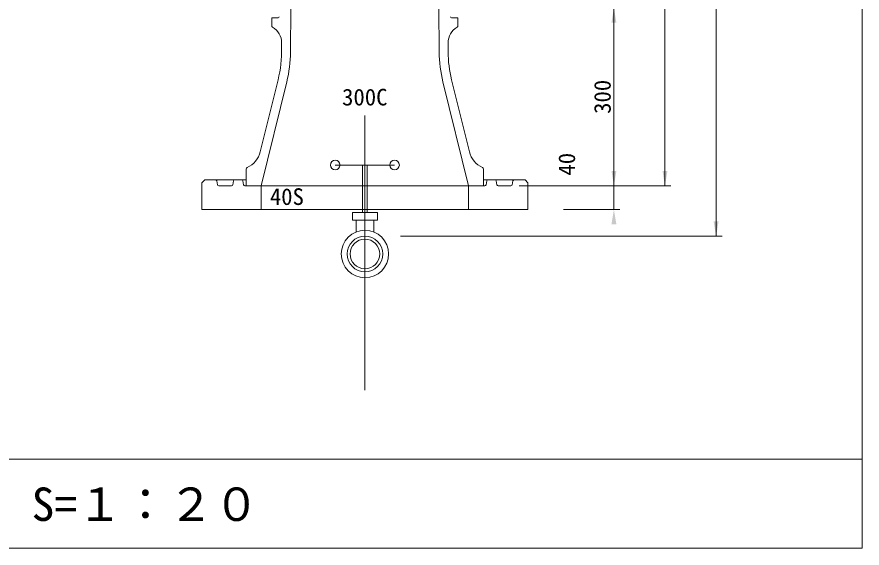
# Model space of a CAD drawing. Units: millimetres, scale not verified. Extents: x -6861 to 6861, y -3554 to 3095.
# Drawn here: x 5436 to 6861, y -705 to 190 of the extents above; entities that cross this region are included whole.
import ezdxf
from ezdxf.enums import TextEntityAlignment as Align

# ---------------------------------------------------------------- set-up
doc = ezdxf.new("R2010")
doc.units = ezdxf.units.MM
doc.header["$LTSCALE"] = 20
for name, color, linetype, lineweight in [('0-3_TEMP', 3, 'Continuous', 18), ('0-4_細線', 7, 'Continuous', 18), ('0-6_寸法', 1, 'Continuous', 18), ('0-8_標題', 6, 'Continuous', 18), ('0-9_枠線', 6, 'Continuous', 18)]:
    doc.layers.add(name, color=color, linetype=linetype, lineweight=lineweight)
doc.layers.add('0-7_注釈', color=1, linetype='Continuous')
doc.styles.add('ＭＳ ゴシック', font='')
doc.styles.get('ＭＳ ゴシック').set_extended_font_data('MS Gothic')

msp = doc.modelspace()

# ---------------------------------------------------------------- linework, layer by layer
at = {"layer": '0-3_TEMP'}
msp.add_line((6022.8, -438.72), (6022.8, 24.28), dxfattribs=at)
at = {"layer": '0-4_細線'}
for p, q in [((5897.27, 131.44), (5897.64, 205.78)), ((6148.01, 131.44), (6147.64, 205.78)), ((5865.64, 188.78), (5876.41, 188.78)), ((5865.64, 188.78), (5865.64, 175.58)), ((6179.64, 188.78), (6168.87, 188.78)), ((6179.64, 188.78), (6179.64, 175.58)), ((5882.35, 146.73), (5882.27, 131.52)), ((6163.02, 131.48), (6162.95, 146.74)), ((5876.42, 84.47), (5846.41, -36.78)), ((5847.64, -94.22), (5890.98, 80.86)), ((6197.64, -94.22), (6154.31, 80.86)), ((6198.88, -36.78), (6168.82, 84.66)), ((5822.64, -66.19), (5822.64, -94.22)), ((5972.8, -59.22), (6072.8, -59.22)), ((6018.8, -59.22), (6018.8, -139.22)), ((6026.8, -59.22), (6026.8, -139.22)), ((6222.64, -66.19), (6222.64, -94.22)), ((5815, -84.22), (5822.64, -84.22)), ((6222.64, -84.22), (6230.28, -84.22)), ((6230.28, -84.22), (6292.64, -84.22)), ((6230.28, -84.22), (6242, -84.22)), ((6297.64, -89.22), (6292.64, -84.22)), ((5772.96, -85.83), (5774.32, -92.62)), ((5776.28, -94.22), (5798, -94.22)), ((5799.96, -92.62), (5801.32, -85.83)), ((5816.96, -85.83), (5818.32, -92.62)), ((6022.64, -94.22), (5820.28, -94.22)), ((5822.64, -94.22), (6222.64, -94.22)), ((5847.64, -134.22), (5847.64, -94.22)), ((6022.64, -94.22), (6225, -94.22)), ((6197.64, -134.22), (6197.64, -94.22)), ((6228.32, -85.83), (6226.96, -92.62)), ((6245.32, -92.62), (6243.96, -85.83)), ((6269, -94.22), (6247.28, -94.22)), ((6272.32, -85.83), (6270.96, -92.62)), ((6297.64, -89.22), (6297.64, -134.22)), ((5747.64, -134.22), (6297.64, -134.22)), ((6001.8, -139.22), (6043.8, -139.22)), ((6001.8, -152.45), (6001.8, -139.22)), ((6043.8, -152.45), (6043.8, -139.22)), ((6001.8, -152.45), (6043.8, -152.45)), ((6007.8, -172.14), (6007.8, -152.45)), ((6037.8, -172.14), (6037.8, -152.45))]:
    msp.add_line(p, q, dxfattribs=at)
for points in [[(5752.64, -84.22), (5747.64, -89.22), (5747.64, -134.22)], [(5752.64, -84.22), (5815, -84.22), (5803.28, -84.22)]]:
    msp.add_lwpolyline(points, dxfattribs=at)
for centre, radius in [((5972.8, -59.22), 8), ((6072.8, -59.22), 8), ((6022.8, -209.22), 40), ((6022.8, -209.22), 30), ((6022.8, -209.22), 25)]:
    msp.add_circle(centre, radius, dxfattribs=at)
for centre, radius, start, end in [((5876.41, 190.78), 2, 270, 351.633), ((6168.87, 190.78), 2, 188.367, 270), ((5868.64, 175.58), 3, 180, 240.41), ((5852.35, 146.88), 30, 359.713, 60.41), ((6192.95, 146.89), 30, 119.608, 180.287), ((6176.64, 175.58), 3, 299.608, 0), ((5682.27, 132.52), 200, 346.099, 1.51), ((5682.27, 132.52), 215, 346.099, 359.713), ((6363.01, 132.52), 215, 180.287, 193.901), ((6363.02, 132.48), 200, 180.287, 193.833), ((5807.58, -27.17), 40, 294.84, 346.099), ((6237.71, -27.17), 40, 193.901, 245.161), ((5825.64, -66.19), 3, 114.838, 179.998), ((6219.64, -66.19), 3, 0.002, 65.162), ((5771, -86.22), 2, 11.309, 90), ((5803.28, -86.22), 2, 90, 168.691), ((5815, -86.22), 2, 11.309, 90), ((6230.28, -86.22), 2, 90, 168.691), ((6242, -86.22), 2, 11.309, 90), ((6274.28, -86.22), 2, 90, 168.691), ((5776.28, -92.22), 2, 191.309, 270), ((5798, -92.22), 2, 270, 348.691), ((5820.28, -92.22), 2, 191.309, 270), ((6225, -92.22), 2, 270, 348.691), ((6247.28, -92.22), 2, 191.309, 270), ((6269, -92.22), 2, 270, 348.691)]:
    msp.add_arc(centre, radius, start, end, dxfattribs=at)
at = {"layer": '0-6_寸法'}
for p, q in [((6442.58, -134.22), (6442.58, 1120.78)), ((6528.64, -94.22), (6528.64, 1120.78)), ((6614.82, -179.22), (6614.82, 1120.78)), ((6282.64, -94.22), (6538.64, -94.22)), ((6282.64, -94.22), (6452.58, -94.22)), ((6282.64, -94.22), (6452.58, -94.22)), ((6357.64, -134.22), (6452.58, -134.22)), ((6082.8, -179.22), (6624.82, -179.22))]:
    msp.add_line(p, q, dxfattribs=at)
for points in [[(6438.41, 180.78), (6442.58, 205.78), (6446.75, 180.78)], [(6438.41, -69.22), (6442.58, -94.22), (6446.75, -69.22)], [(6438.41, -69.22), (6442.58, -94.22), (6446.75, -69.22)], [(6524.47, -69.22), (6528.64, -94.22), (6532.81, -69.22)], [(6438.41, -159.22), (6442.58, -134.22), (6446.75, -159.22)], [(6610.66, -154.22), (6614.82, -179.22), (6618.99, -154.22)]]:
    msp.add_solid(points, dxfattribs=at)
at = {"layer": '0-8_標題'}
msp.add_line((1260.93, -555.04), (6860.93, -555.04), dxfattribs=at)
at = {"layer": '0-9_枠線'}
for p in [(6860.93, 3094.96), (1260.93, -705.04)]:
    msp.add_line(p, (6860.93, -705.04), dxfattribs=at)

# ---------------------------------------------------------------- texts
at = {"layer": '0-6_寸法', "style": 'ＭＳ ゴシック'}
for s, p in [('300', (6445.62, 26.98)), ('40', (6385.53, -77.05))]:
    msp.add_text(s, height=28.15, rotation=90, dxfattribs=at).set_placement(p, align=Align.BOTTOM_LEFT)
at = {"layer": '0-7_注釈', "style": 'ＭＳ ゴシック'}
for s, p in [('300C', (5984.24, 32.74)), ('40S', (5862.45, -135.03))]:
    msp.add_text(s, height=28.15, dxfattribs=at).set_placement(p, align=Align.BOTTOM_LEFT)
at = {"layer": '0-8_標題', "style": 'ＭＳ ゴシック'}
msp.add_text('S=１：２０', height=56.3, dxfattribs=at).set_placement((5460.93, -676.12), align=Align.BOTTOM_LEFT)

doc.saveas('drawing.dxf')
